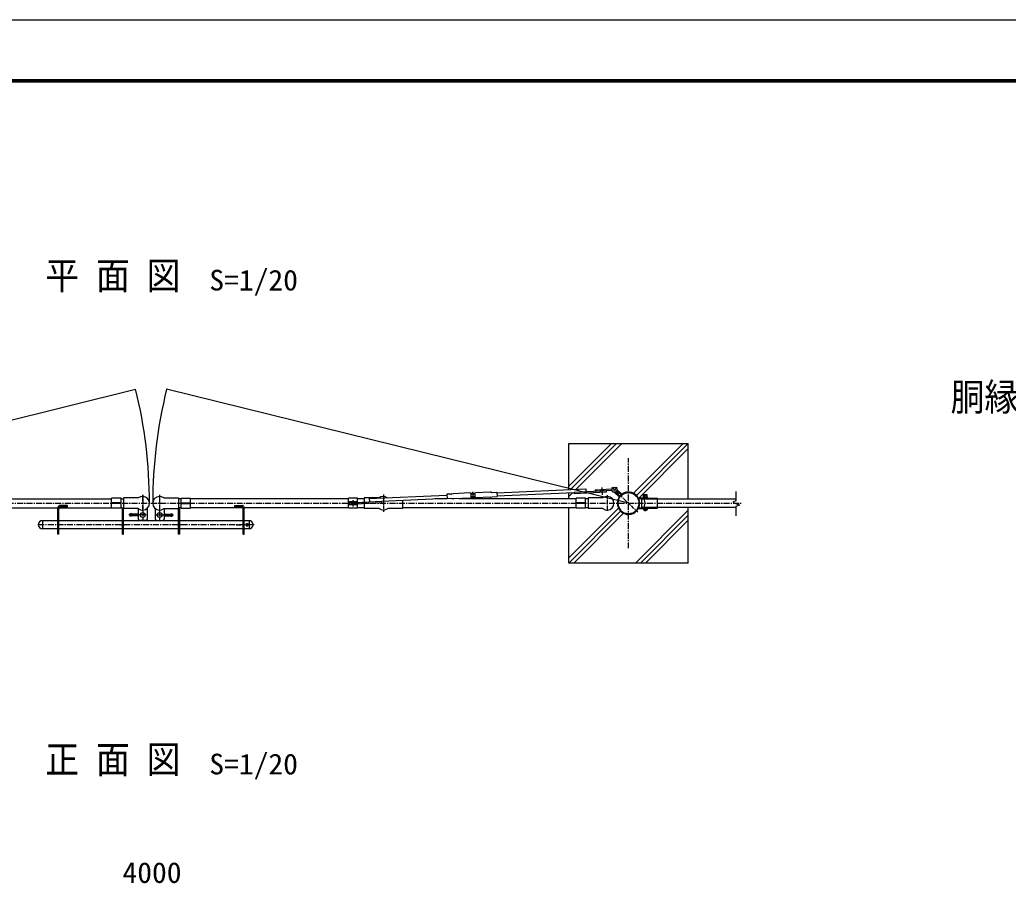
# Model space of a CAD drawing. Units: millimetres, scale not verified. Extents: x -5940 to 5940, y -4200 to 4200.
# Drawn here: x -2588 to 1553, y 580 to 4200 of the extents above; entities that cross this region are included whole.
import ezdxf
from ezdxf.enums import TextEntityAlignment as Align

# ---------------------------------------------------------------- set-up
doc = ezdxf.new("R2010")
doc.units = ezdxf.units.MM
doc.header["$LTSCALE"] = 20
for name, pattern in [('DASHED', [7.5, 6, -1.5]), ('USER1', [2, 1.25, -0.25, 0.25, -0.25]), ('USER2', [0.375, 0.25, -0.125]), ('USER3', [1.125, 0.75, -0.125, 0.125, -0.125]), ('USER4', [10, 6.25, -1.25, 1.25, -1.25]), ('USER5', [0.1875, 0.125, -0.0625])]:
    doc.linetypes.add(name, pattern=pattern)
for name, color, linetype, lineweight in [('0-0_5寸法', 1, 'Continuous', 25), ('0-3_6文字', 7, 'Continuous', 25), ('0-4_8部品', 7, 'Continuous', 25), ('0-5_1部材', 7, 'Continuous', 25), ('0-7_中心線', 1, 'USER1', 25), ('0-9_0', 7, 'Continuous', 25), ('0-A_7詳細', 7, 'Continuous', 25)]:
    doc.layers.add(name, color=color, linetype=linetype, lineweight=lineweight)
doc.styles.add('ＭＳ ゴシック', font='')
doc.styles.get('ＭＳ ゴシック').set_extended_font_data('MS Gothic')

# ---------------------------------------------------------------- blocks, each defined once
blk = doc.blocks.new('A2_ver14_社名無')
at = {"layer": '0-9_0', "color": 3}
blk.add_lwpolyline([(-11900, 8420), (-20, 8420), (-20, 20), (-11900, 20)], close=True, dxfattribs=at)
at = {"layer": '0-9_0'}
for points in [[(-11500, 8170), (-420, 8170), (-420, 270), (-11500, 270)], [(-11497.5, 8167.5), (-422.5, 8167.5), (-422.5, 272.5), (-11497.5, 272.5)], [(-11495, 8165), (-425, 8165), (-425, 275), (-11495, 275)], [(-11492.5, 8162.5), (-427.5, 8162.5), (-427.5, 277.5), (-11492.5, 277.5)], [(-11490, 8160), (-430, 8160), (-430, 280), (-11490, 280)]]:
    blk.add_lwpolyline(points, close=True, dxfattribs=at)

msp = doc.modelspace()

# ---------------------------------------------------------------- linework, layer by layer
at = {"layer": '0-4_8部品', "color": 1}
for p, q in [((-145.95, 2211.34), (-147.52, 2241.77)), ((-130.75, 2227.31), (-130.45, 2221.32))]:
    msp.add_line(p, q, dxfattribs=at)
at = {"layer": '0-4_8部品', "color": 1, "linetype": 'USER3'}
for p, q in [((1.58, 2138.16), (-106.58, 2242.12)), ((-86.13, 2242.52), (-106.18, 2221.67)), ((-86.88, 2208.85), (-72.53, 2223.77)), ((-1191.46, 2162.55), (-1191.46, 2188.57)), ((-2164.34, 2085.63), (-2146.16, 2085.63)), ((-1910.58, 2085.63), (-1928.76, 2085.63)), ((-1681.19, 2085.63), (-1663.01, 2085.63)), ((-1635.11, 2077.48), (-1635.11, 2093.7))]:
    msp.add_line(p, q, dxfattribs=at)
at = {"layer": '0-4_8部品'}
for p, q in [((-2162.86, 2197.03), (-2202.86, 2197.03)), ((-2202.86, 2177.43), (-2202.86, 2197.03)), ((-2162.86, 2177.43), (-2162.86, 2197.03)), ((-2091.06, 2197.68), (-2152.86, 2197.68)), ((-2152.86, 2197.68), (-2152.86, 2153.68)), ((-1983.86, 2197.68), (-1922.06, 2197.68)), ((-1922.06, 2197.68), (-1922.06, 2153.68)), ((-1912.06, 2197.03), (-1872.06, 2197.03)), ((-1912.06, 2177.43), (-1912.06, 2197.03)), ((-1872.06, 2177.43), (-1872.06, 2197.03)), ((-1172.46, 2197.03), (-1210.46, 2197.03)), ((-1210.46, 2154.33), (-1210.46, 2197.03)), ((-1172.46, 2154.33), (-1172.46, 2197.03)), ((-1082.66, 2197.68), (-1144.46, 2197.68)), ((-1144.46, 2197.68), (-1144.46, 2153.68)), ((-1123.39, 2195.58), (-798.24, 2209.91)), ((-1072.77, 2184.8), (-797.66, 2196.92)), ((-778.39, 2213.78), (-798.37, 2212.9)), ((-798.37, 2212.9), (-797.53, 2193.92)), ((-772.5, 2215.43), (-777.34, 2213.94)), ((-701.85, 2218.66), (-771.46, 2215.59)), ((-700.88, 2196.68), (-770.79, 2193.61)), ((-698.79, 2217.29), (-701.85, 2218.66)), ((-697.95, 2198.31), (-700.88, 2196.68)), ((-698.79, 2217.29), (-698.76, 2216.79)), ((-681.78, 2217.54), (-698.76, 2216.79)), ((-681.14, 2203.05), (-698.13, 2202.31)), ((-680.99, 2199.56), (-697.97, 2198.81)), ((-697.97, 2198.81), (-697.95, 2198.31)), ((-681.8, 2218.04), (-678.87, 2219.67)), ((-681.8, 2218.04), (-681.78, 2217.54)), ((-681.63, 2214.04), (-681.14, 2203.05)), ((-616.1, 2222.43), (-678.87, 2219.67)), ((-615.11, 2200.46), (-677.9, 2197.69)), ((-614.83, 2222.33), (-610.07, 2221.31)), ((-614.07, 2200.61), (-609.23, 2202.11)), ((-609.02, 2221.24), (-589.04, 2222.13)), ((-608.19, 2202.26), (-588.21, 2203.14)), ((-589.04, 2222.13), (-588.21, 2203.14)), ((-588.91, 2219.13), (-216.29, 2235.54)), ((-588.34, 2206.14), (-265.58, 2220.36)), ((-130.75, 2227.31), (-265.58, 2220.36)), ((-265.58, 2220.36), (-265.27, 2214.37)), ((-265.58, 2220.36), (-265.38, 2220.36)), ((-130.45, 2221.32), (-265.27, 2214.37)), ((-216.86, 2197.03), (-256.86, 2197.03)), ((-256.86, 2177.43), (-256.86, 2197.03)), ((-216.86, 2177.43), (-216.86, 2197.03)), ((-216.29, 2235.54), (-215.64, 2222.93)), ((-145.06, 2197.68), (-206.86, 2197.68)), ((-206.86, 2197.68), (-206.86, 2153.68)), ((-106.67, 2234.56), (-177, 2230.93)), ((-177, 2230.93), (-176.69, 2224.94)), ((-106.36, 2228.56), (-176.69, 2224.94)), ((-169.7, 2225.3), (-170.01, 2231.29)), ((-152.72, 2226.18), (-153.03, 2232.17)), ((-140.74, 2226.79), (-141.05, 2232.78)), ((1.95, 2196.12), (41.04, 2196.12)), ((3.09, 2196.12), (26.62, 2196.12)), ((4.51, 2198.42), (41.04, 2198.42)), ((5.99, 2198.42), (25.18, 2198.42)), ((24.04, 2200.02), (42.04, 2200.02)), ((25.76, 2200.02), (25.76, 2210.47)), ((40.31, 2200.02), (25.76, 2200.02)), ((27.58, 2211), (38.49, 2211)), ((28.04, 2196.12), (28.04, 2198.42)), ((29.1, 2196.12), (29.1, 2193.52)), ((29.4, 2200.02), (29.4, 2210.47)), ((35.68, 2211.04), (30.4, 2211.04)), ((36.67, 2200.02), (36.67, 2210.47)), ((36.97, 2196.12), (36.97, 2193.52)), ((40.31, 2200.02), (40.31, 2210.47)), ((41.04, 2198.42), (41.04, 2196.12)), ((44.04, 2196.52), (44.04, 2198.02)), ((44.04, 2196.52), (84.04, 2196.52)), ((-2427.86, 2045.63), (-2427.86, 2156.63)), ((-2423.36, 2045.63), (-2423.36, 2156.63)), ((-2162.86, 2177.43), (-2202.86, 2177.43)), ((-2162.86, 2173.93), (-2202.86, 2173.93)), ((-2162.86, 2154.33), (-2162.86, 2173.93)), ((-2157.36, 2045.63), (-2157.36, 2156.63)), ((-2152.86, 2045.63), (-2152.86, 2156.63)), ((-2091.06, 2153.68), (-2152.86, 2153.68)), ((-1983.86, 2153.68), (-1922.06, 2153.68)), ((-1922.06, 2045.63), (-1922.06, 2156.63)), ((-1917.56, 2045.63), (-1917.56, 2156.63)), ((-1912.06, 2177.43), (-1872.06, 2177.43)), ((-1912.06, 2173.93), (-1872.06, 2173.93)), ((-1912.06, 2154.33), (-1912.06, 2173.93)), ((-1912.06, 2154.33), (-1872.06, 2154.33)), ((-1872.06, 2154.33), (-1872.06, 2173.93)), ((-1651.56, 2045.63), (-1651.56, 2156.63)), ((-1651.56, 2156.63), (-1647.06, 2156.63)), ((-1647.06, 2045.63), (-1647.06, 2156.63)), ((-1172.46, 2181.89), (-1210.46, 2181.89)), ((-1172.46, 2179.66), (-1210.46, 2179.66)), ((-1210.46, 2171.86), (-1172.46, 2171.86)), ((-1210.46, 2169.63), (-1172.46, 2169.63)), ((-1172.46, 2154.33), (-1210.46, 2154.33)), ((-1207.59, 2177.86), (-1072.77, 2184.8)), ((-1207.59, 2177.86), (-1207.28, 2171.86)), ((-1207.28, 2171.86), (-1072.46, 2178.81)), ((-1144.46, 2194.73), (-1172.46, 2194.73)), ((-1144.46, 2156.63), (-1172.46, 2156.63)), ((-1082.66, 2153.68), (-1144.46, 2153.68)), ((-1072.77, 2184.8), (-1072.46, 2178.81)), ((-797.57, 2194.73), (-847.3, 2194.73)), ((-777.55, 2194.8), (-797.53, 2193.92)), ((-771.54, 2193.68), (-776.5, 2194.74)), ((-216.86, 2177.43), (-256.86, 2177.43)), ((-256.86, 2154.33), (-256.86, 2173.93)), ((-216.86, 2173.93), (-256.86, 2173.93)), ((-216.86, 2154.33), (-256.86, 2154.33)), ((-216.86, 2154.33), (-216.86, 2173.93)), ((-145.06, 2153.68), (-206.86, 2153.68)), ((1.95, 2155.92), (41.04, 2155.92)), ((3.09, 2155.92), (26.62, 2155.92)), ((4.51, 2153.62), (41.04, 2153.62)), ((5.99, 2153.62), (25.18, 2153.62)), ((18.79, 2193.52), (28.01, 2193.52)), ((18.79, 2193.52), (28.01, 2193.52)), ((18.79, 2158.52), (18.79, 2193.52)), ((18.79, 2158.52), (28.01, 2158.52)), ((18.79, 2158.52), (28.01, 2158.52)), ((28.04, 2155.92), (28.04, 2153.62)), ((41.04, 2155.92), (41.04, 2153.62)), ((44.04, 2154.02), (44.04, 2155.52)), ((24.04, 2152.02), (42.04, 2152.02)), ((40.31, 2152.02), (25.76, 2152.02)), ((25.76, 2152.02), (25.76, 2147.81)), ((27.29, 2152.02), (25.76, 2152.02)), ((38.49, 2147.27), (27.58, 2147.27)), ((29.4, 2152.02), (29.4, 2147.81)), ((36.67, 2152.02), (36.67, 2147.81)), ((38.79, 2152.02), (40.31, 2152.02)), ((40.31, 2152.02), (40.31, 2147.81)), ((-2427.86, 2102.63), (-2493.11, 2102.63)), ((-2493.11, 2102.63), (-2493.11, 2068.63)), ((-2493.11, 2102.63), (-2493.11, 2068.63)), ((-2157.36, 2102.63), (-2423.36, 2102.63)), ((-1922.06, 2102.63), (-2152.86, 2102.63)), ((-1651.56, 2102.63), (-1917.56, 2102.63)), ((-1627.11, 2102.63), (-1647.06, 2102.63)), ((-1627.11, 2102.63), (-1627.11, 2068.63)), ((-2427.86, 2068.63), (-2493.11, 2068.63)), ((-2423.36, 2045.63), (-2427.86, 2045.63)), ((-2157.36, 2068.63), (-2423.36, 2068.63)), ((-2157.36, 2045.63), (-2152.86, 2045.63)), ((-1922.06, 2068.63), (-2152.86, 2068.63)), ((-1917.56, 2045.63), (-1922.06, 2045.63)), ((-1651.56, 2068.63), (-1917.56, 2068.63)), ((-1651.56, 2045.63), (-1647.06, 2045.63)), ((-1627.11, 2068.63), (-1647.06, 2068.63))]:
    msp.add_line(p, q, dxfattribs=at)
at = {"layer": '0-4_8部品', "color": 3}
for p, q in [((-1123.39, 2195.58), (-1122.71, 2182.23)), ((-73.46, 2204.04), (-92.19, 2222.05)), ((-67.22, 2210.53), (-85.96, 2228.54)), ((-73.46, 2204.04), (-67.22, 2210.53))]:
    msp.add_line(p, q, dxfattribs=at)
at = {"layer": '0-4_8部品', "color": 4, "linetype": 'USER3'}
for p, q in [((-1064.46, 2211.77), (-1064.46, 2139.74)), ((-126.86, 2208.91), (-126.86, 2142.46))]:
    msp.add_line(p, q, dxfattribs=at)
at = {"layer": '0-4_8部品', "color": 1, "linetype": 'USER1'}
for p, q in [((-690.57, 2224.02), (-689.19, 2192.52)), ((-146.6, 2223.99), (-147.19, 2235.41)), ((-1605.04, 2085.63), (-2512.78, 2085.63))]:
    msp.add_line(p, q, dxfattribs=at)
at = {"layer": '0-4_8部品', "color": 2}
for p, q in [((-94.13, 2219.33), (-92.54, 2220.99)), ((-77.55, 2203.39), (-94.13, 2219.33)), ((-75.95, 2205.05), (-92.54, 2220.99)), ((-84.92, 2228.92), (-83.32, 2230.58)), ((-68.33, 2212.98), (-84.92, 2228.92)), ((-66.74, 2214.64), (-83.32, 2230.58))]:
    msp.add_line(p, q, dxfattribs=at)
at = {"layer": '0-4_8部品', "linetype": 'USER2'}
for p, q in [((25.18, 2198.42), (40.47, 2198.42)), ((26.62, 2196.12), (41.04, 2196.12)), ((25.18, 2153.62), (40.47, 2153.62)), ((26.62, 2155.92), (41.04, 2155.92))]:
    msp.add_line(p, q, dxfattribs=at)
at = {"layer": '0-4_8部品', "linetype": 'DASHED'}
for p, q in [((44.44, 2194.92), (84.04, 2194.92)), ((28.01, 2193.52), (84.04, 2193.52)), ((28.01, 2158.52), (84.04, 2158.52)), ((44.44, 2157.12), (84.04, 2157.12))]:
    msp.add_line(p, q, dxfattribs=at)
at = {"layer": '0-4_8部品', "color": 1, "linetype": 'USER5'}
for p, q in [((-2423.36, 2156.63), (-2427.86, 2156.63)), ((-2387.86, 2165.63), (-2418.86, 2165.63)), ((-2387.86, 2161.13), (-2418.86, 2161.13)), ((-2387.86, 2161.13), (-2387.86, 2165.63)), ((-1687.06, 2161.13), (-1656.06, 2161.13))]:
    msp.add_line(p, q, dxfattribs=at)
at = {"layer": '0-4_8部品'}
for points in [[(-681.63, 2214.04), (-698.61, 2213.29), (-698.13, 2202.31)], [(-680.99, 2199.56), (-680.97, 2199.06), (-677.9, 2197.69)], [(44.04, 2155.52), (84.04, 2155.52), (84.04, 2196.52)], [(-2162.86, 2154.33), (-2202.86, 2154.33), (-2202.86, 2173.93)], [(-984.46, 2188.69), (-984.46, 2153.68), (-1046.26, 2153.68)]]:
    msp.add_lwpolyline(points, dxfattribs=at)
at = {"layer": '0-4_8部品', "color": 1, "linetype": 'USER5'}
msp.add_lwpolyline([(-1687.06, 2161.13), (-1687.06, 2165.63), (-1656.06, 2165.63)], dxfattribs=at)
at = {"layer": '0-4_8部品', "color": 3}
msp.add_circle((-96.15, 2232.09), 10.8, dxfattribs=at)
at = {"layer": '0-4_8部品'}
msp.add_circle((-1635.11, 2085.63), 5, dxfattribs=at)
for centre, radius, start, end in [((-2072.86, 2175.68), 28.55, 230.40582, 129.59418), ((-2002.06, 2175.68), 28.55, 50.40582, 309.59418), ((-1064.46, 2175.68), 28.55, 54.44452, 129.59418), ((-778.61, 2218.78), 5, 272.5225, 284.61726), ((-771.24, 2210.6), 5, 92.5225, 104.61726), ((-615.88, 2217.44), 5, 77.91765, 92.5225), ((-615.33, 2205.45), 5, 272.5225, 284.61726), ((-609.24, 2226.24), 5, 260.42774, 272.5225), ((-607.97, 2197.27), 5, 92.5225, 104.61726), ((-126.86, 2175.68), 28.55, 230.40582, 129.59418), ((4.51, 2200.42), 2, 209.96615, 270), ((-7.96, 2176.02), 40, 323.1301, 36.8699), ((27.58, 2207.65), 3.35, 57.13278, 122.86722), ((33.04, 2198.4), 12.6, 73.22135, 106.77865), ((38.49, 2207.65), 3.35, 57.13278, 122.86722), ((42.04, 2198.02), 2, 0, 90), ((-1064.46, 2175.68), 28.55, 230.40582, 309.59418), ((-777.33, 2189.81), 5, 80.42774, 92.5225), ((-770.71, 2198.61), 5, 260.42774, 272.5225), ((4.51, 2151.62), 2, 90, 150.03385), ((42.04, 2154.02), 2, 270, 0), ((42.04, 2154.02), 2, 270, 0), ((27.58, 2150.62), 3.35, 237.13278, 302.86722), ((33.04, 2153.58), 8.34, 229.17302, 310.82698), ((33.04, 2159.87), 12.6, 253.22135, 286.77865), ((38.49, 2150.62), 3.35, 237.13278, 302.86722), ((-2493.11, 2085.63), 17, 90, 270), ((-1627.11, 2085.63), 17, 270, 90)]:
    msp.add_arc(centre, radius, start, end, dxfattribs=at)
at = {"layer": '0-4_8部品', "color": 2}
for centre, radius, start, end in [((-37.46, 2175.68), 46.85, 147.99445, 124.27768), ((-37.46, 2175.68), 44.55, 147.99445, 124.27768), ((-79.14, 2201.73), 2.3, 327.99445, 46.13606), ((-79.14, 2201.73), 4.6, 327.99445, 46.13606), ((-65.14, 2216.3), 4.6, 226.13606, 304.27768), ((-65.14, 2216.3), 2.3, 226.13606, 304.27768)]:
    msp.add_arc(centre, radius, start, end, dxfattribs=at)
at = {"layer": '0-4_8部品', "linetype": 'USER2'}
for centre, start, end in [((40.47, 2196.42), 7.18076, 90), ((40.47, 2155.62), 270, 352.81924)]:
    msp.add_arc(centre, 2, start, end, dxfattribs=at)
at = {"layer": '0-4_8部品', "linetype": 'DASHED'}
for centre, start, end in [((44.44, 2196.92), 187.18076, 270), ((44.44, 2155.12), 90, 172.81924)]:
    msp.add_arc(centre, 2, start, end, dxfattribs=at)
at = {"layer": '0-4_8部品', "color": 1, "linetype": 'USER5'}
for centre, radius, start, end in [((-2418.86, 2156.63), 9, 90, 180), ((-2418.86, 2156.63), 4.5, 90, 180), ((-1656.06, 2156.63), 9, 0, 90), ((-1656.06, 2156.63), 4.5, 0, 90)]:
    msp.add_arc(centre, radius, start, end, dxfattribs=at)
at = {"layer": '0-5_1部材', "color": 1}
for p, q in [((-4037.46, 2175.68), (-2102.21, 2652.6)), ((-37.46, 2175.68), (-1972.71, 2652.6))]:
    msp.add_line(p, q, dxfattribs=at)
at = {"layer": '0-5_1部材'}
for p, q in [((-2864.46, 2194.73), (-2202.86, 2194.73)), ((-2864.46, 2156.63), (-2202.86, 2156.63)), ((-2162.86, 2194.73), (-2152.86, 2194.73)), ((-2162.86, 2156.63), (-2152.86, 2156.63)), ((-1912.06, 2194.73), (-1922.06, 2194.73)), ((-1912.06, 2156.63), (-1922.06, 2156.63)), ((-1210.46, 2194.73), (-1872.06, 2194.73)), ((-1210.46, 2156.63), (-1872.06, 2156.63)), ((-256.86, 2156.63), (-984.46, 2156.63)), ((-256.86, 2194.73), (-745.18, 2194.73)), ((-206.86, 2194.73), (-216.86, 2194.73)), ((-206.86, 2156.63), (-216.86, 2156.63)), ((84.04, 2193.52), (412.81, 2193.52)), ((84.04, 2158.52), (412.81, 2158.52))]:
    msp.add_line(p, q, dxfattribs=at)
msp.add_circle((-37.46, 2175.68), 44.55, dxfattribs=at)
at = {"layer": '0-5_1部材', "color": 1}
for centre, start, end in [((-4037.46, 2175.68), 0, 13.84408), ((-37.46, 2175.68), 166.15592, 180)]:
    msp.add_arc(centre, 1993.15, start, end, dxfattribs=at)
at = {"layer": '0-7_中心線'}
for p, q in [((-37.46, 1986.89), (-37.46, 2364.48)), ((-2072.86, 2208.91), (-2072.86, 2142.46)), ((-2002.06, 2208.91), (-2002.06, 2142.46)), ((-4479.01, 2175.68), (435.16, 2175.68))]:
    msp.add_line(p, q, dxfattribs=at)
at = {"layer": '0-9_0'}
for p, q in [((-287.11, 2425.35), (212.89, 2425.35)), ((-287.11, 2246.56), (-108.32, 2425.35)), ((-287.11, 2232.42), (-287.11, 2425.35)), ((-279.71, 2232.75), (-87.11, 2425.35)), ((-257.51, 2233.73), (-65.9, 2425.35)), ((-16.23, 2217.44), (191.68, 2425.35)), ((-3.99, 2208.46), (212.89, 2425.35)), ((4.75, 2196), (212.89, 2404.13)), ((212.89, 2193.18), (212.89, 2425.35)), ((-287.11, 2204.13), (-271.13, 2220.12)), ((-287.11, 2194.4), (-287.11, 2219.41)), ((-2091.73, 2155.39), (-2091.73, 2108.39)), ((-2053.73, 2155.39), (-2053.73, 2108.39)), ((-2021.06, 2155.39), (-2021.06, 2108.39)), ((-1983.06, 2155.39), (-1983.06, 2108.39)), ((-287.11, 1925.35), (-287.11, 2156.3)), ((-287.11, 1946.56), (-79.22, 2154.45)), ((212.89, 1925.35), (212.89, 2158.18)), ((-287.11, 1925.35), (-70.24, 2142.21)), ((-265.9, 1925.35), (-57.78, 2133.46)), ((-8.32, 1925.35), (212.89, 2146.56)), ((12.89, 1925.35), (212.89, 2125.35)), ((-2086.73, 2103.39), (-2091.73, 2108.39)), ((-2058.73, 2103.39), (-2086.73, 2103.39)), ((-2053.73, 2108.39), (-2058.73, 2103.39)), ((-1988.06, 2103.39), (-1983.06, 2108.39)), ((34.1, 1925.35), (212.89, 2104.13)), ((212.89, 1925.35), (-287.11, 1925.35))]:
    msp.add_line(p, q, dxfattribs=at)
at = {"layer": '0-9_0', "color": 1, "linetype": 'USER3'}
for p, q in [((-2072.73, 2210.34), (-2072.73, 2100.5)), ((-2002.06, 2210.34), (-2002.06, 2100.5)), ((-2058.73, 2126.39), (-2086.73, 2126.39)), ((-2016.06, 2126.39), (-1988.06, 2126.39))]:
    msp.add_line(p, q, dxfattribs=at)
at = {"layer": '0-9_0', "color": 1, "linetype": 'USER4'}
for p, q in [((-2057.57, 2126.39), (-2131.45, 2126.39)), ((-2017.22, 2126.39), (-1943.34, 2126.39))]:
    msp.add_line(p, q, dxfattribs=at)
at = {"layer": '0-9_0', "color": 3}
for p, q in [((-2120.23, 2121.39), (-2126.23, 2121.39)), ((-2120.23, 2131.39), (-2120.23, 2121.39)), ((-2091.73, 2129.39), (-2120.23, 2129.39)), ((-2091.73, 2123.39), (-2120.23, 2123.39)), ((-1983.06, 2129.39), (-1954.56, 2129.39)), ((-1983.06, 2123.39), (-1954.56, 2123.39)), ((-1954.56, 2131.39), (-1954.56, 2121.39)), ((-1954.56, 2131.39), (-1948.56, 2131.39)), ((-1954.56, 2121.39), (-1948.56, 2121.39)), ((-1948.56, 2131.39), (-1948.56, 2121.39))]:
    msp.add_line(p, q, dxfattribs=at)
msp.add_lwpolyline([(-2120.23, 2131.39), (-2126.23, 2131.39), (-2126.23, 2121.39)], dxfattribs=at)
at = {"layer": '0-9_0'}
msp.add_lwpolyline([(-2021.06, 2108.39), (-2016.06, 2103.39), (-1988.06, 2103.39)], dxfattribs=at)
for centre in [(-2072.73, 2126.39), (-2002.06, 2126.39)]:
    msp.add_circle(centre, 10, dxfattribs=at)
at = {"layer": '0-A_7詳細', "color": 4}
msp.add_lwpolyline([(412.81, 2225.08), (412.81, 2185.93), (399.01, 2179.97), (428.09, 2168.05), (412.81, 2162.08), (412.81, 2123.25)], dxfattribs=at)

# ---------------------------------------------------------------- block references
at = {"layer": '0-4_8部品'}
msp.add_blockref('A2_ver14_社名無', (5960, -4220), dxfattribs=at)

# ---------------------------------------------------------------- texts
at = {"layer": '0-0_5寸法', "color": 7, "style": 'ＭＳ ゴシック', "width": 1.05}
msp.add_text('4000', height=86.66, dxfattribs=at).set_placement((-2157.46, 559.7), align=Align.BOTTOM_LEFT)
at = {"layer": '0-3_6文字', "style": 'ＭＳ ゴシック'}
for s, height, width, p in [('平 面 図', 115.4, 0.9, (-2480.86, 3036.59)), ('S=1/20', 86.66, 1.05, (-1793.6, 3040.39)), ('胴縁と金網の取合図', 115.4, 0.9, (1312.18, 2528.28)), ('正 面 図', 115.4, 0.9, (-2480.86, 1010.33)), ('S=1/20', 86.66, 1.05, (-1793.6, 1014.13))]:
    msp.add_text(s, height=height, dxfattribs=dict(at, width=width)).set_placement(p, align=Align.BOTTOM_LEFT)

doc.saveas('drawing.dxf')
